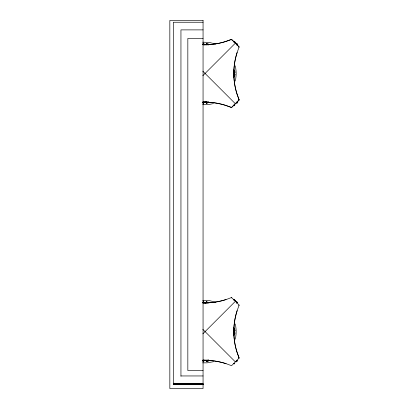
<?xml version="1.0" encoding="UTF-8"?>
<svg xmlns="http://www.w3.org/2000/svg" width="409" height="409" viewBox="0 0 409 409"><rect width="100%" height="100%" fill="white"/><g stroke="black" fill="none" stroke-linecap="round" stroke-linejoin="round"><path stroke-width="0.61" d="M203.621 43.916L203.109 44.019M206.279 44.796L204.428 44.479L204.132 44.801L204.986 44.77L204.991 44.377L204.137 44.888M203.621 302.077L203.304 301.995L203.631 301.985M205.175 302.936L205.052 302.583M205.113 360.523L205.931 360.539M237.113 44.131L237.24 43.87L237.43 44.31M237.113 302.292L237.24 302.036L237.43 302.471M233.728 73.86C234.71 72.47 233.11 72.316 234.106 73.421M237.43 102.582L236.612 103.262M233.723 334.056L233.974 330.661L233.759 331.515M233.769 72.597L233.749 71.718M233.769 330.763L233.749 329.879M203.605 44.826L204.132 44.555M206.56 102.066L205.19 102.362M206.294 44.719L205.436 44.402L204.449 44.719M206.294 302.885L205.436 302.563L204.449 302.88A1.288 0.491 0 0 1 205.691 302.859L205.103 302.762M234.746 74.949L234.071 75.951M234.086 331.684L233.81 332.241M235.247 81.013C236.468 76.059 236.468 70.813 235.247 65.859M235.247 339.179C236.468 334.219 236.468 328.979 235.247 324.02M202.879 302.849L205.589 302.875M207.291 360.099L205.594 360.14M231.428 39.97L231.56 39.361L226.08 41.34A67.715 67.715 0 0 1 202.639 44.637M231.468 297.941L231.56 297.522L239.168 305.129L237.133 310.595A67.766 67.766 0 0 0 237.133 352.624L239.107 358.074L231.56 365.697L226.095 363.662A67.766 67.766 0 0 0 202.639 360.365M233.759 299.93L234.209 299.383L234.654 299.449L234.398 299.577M235.364 42.306L234.986 42.061M235.364 300.467L234.986 300.226M207.987 360.677L208.815 360.114M237.24 43.87L236.612 43.63M233.974 72.5L233.764 71.284M233.974 330.661L233.764 329.444M233.754 334.516L233.795 332.916M237.113 360.927L237.24 361.183L237.43 360.748M233.846 41.626L234.654 41.289L234.326 41.565M236.223 361.893L236.448 361.668M236.898 361.321L236.612 361.423M233.723 75.895L233.718 73.998M203.907 43.599L203.708 43.983M206.325 103.129L206.305 103.446L206.903 103.175M206.325 361.29L206.366 361.607M206.381 361.295L206.31 361.566L206.668 361.495M233.805 74.663C234.597 73.712 233.759 71.641 233.728 74.642M233.754 76.355L233.795 74.75M233.805 332.824L234.122 331.75L233.641 330.661M235.057 332.957L234.587 333.718M233.728 332.808L233.718 332.159M234.168 334.623L233.764 335.17M204.203 102.122A1.288 0.491 0 0 1 203.999 102.02C203.534 102.633 205.569 102.7 205.487 102.086M204.653 302.808L205.067 302.65M203.835 360.181L205.522 360.145M204.29 360.104L203.979 360.145C203.544 360.825 205.548 360.85 205.487 360.252M208.023 360.615L208.339 360.574M234.894 104.98L234.219 105.798M234.577 41.754L234.654 41.289M234.577 299.915L234.572 299.639M203.646 302.139L203.794 301.607M203.708 302.144L203.677 301.632M233.682 41.836L233.922 41.263M233.682 299.996L233.922 299.424M233.81 74.08L234.153 73.533L233.815 73.554M234.556 75.43L234.556 74.714M234.812 75.266L234.971 74.975M234.694 333.386L233.779 334.424M234.971 333.141L234.117 334.133M236.208 43.339L236.463 43.543M236.208 301.499L236.463 301.704M208.079 360.534L208.513 360.324M208.017 360.861L207.951 361.121M234.567 76.355L234.342 76.672M207.941 302.251L208.309 302.348M233.922 105.629L233.682 105.057M233.922 363.79L233.871 363.514M234.705 71.994L233.779 70.629M235.083 72.163L234.546 72.071M234.106 331.581L233.81 330.978M235.083 330.324L234.546 330.237L235.037 330.38M233.871 363.437L234.214 363.386M233.641 74.392L233.871 74.095M233.974 76.238L234.807 75.215M233.641 332.553L234.04 331.622M207.966 102.715L208.641 102.132M234.48 334.639L234.183 335.012M233.575 41.989L234.214 41.667M203.616 302.89L204.556 302.813M234.582 75.507L233.779 76.263M234.582 333.667L233.974 334.398M203.907 102.01L202.695 102.245M203.907 360.171L202.695 360.406M233.876 76.815L233.723 76.974M234.357 76.631L233.994 77.045M233.626 76.084L233.917 75.772M233.626 334.245L233.917 333.933M233.82 334.45L234.301 334M208.887 102.138L208.263 102.72M208.774 360.073L208.447 360.406M208.887 360.303L208.263 360.881M234.193 76.81L233.774 77.255M233.723 335.135L234.101 334.72L233.795 335.043M202.823 75.706L235.364 43.165M207.833 102.327L208.247 101.964M233.6 76.611L233.963 76.197M202.639 102.255A67.715 67.715 0 0 1 226.08 105.553L231.56 107.531L239.168 99.929L237.184 94.448A67.766 67.766 0 0 1 237.133 52.429L239.168 46.969L231.56 39.361M202.823 333.867L235.364 301.326M174.817 383.565L173.702 384.68L173.702 383.402M208.227 359.976L206.852 361.336M233.6 334.777L233.963 334.358M207.833 360.493L208.247 360.13M208.334 102.296L208.662 102.025M208.37 360.273L207.23 360.16M208.334 360.462L208.662 360.186M234.817 300.012L234.654 299.782M207.603 102.48L207.895 102.143M207.47 102.664L207.869 102.342M207.895 360.309L206.698 361.305M207.47 360.83L207.869 360.503M208.483 360.712L208.109 361.009M202.649 44.218L203.856 43.446M202.69 44.228L203.733 43.466M207.066 102.925L207.583 102.434M207.138 102.95L207.511 102.674M202.649 302.379L203.549 301.719M202.557 302.573L202.844 302.328M207.118 360.692L207.404 360.441M207.511 360.835L206.427 361.587M233.728 332.021L233.728 331.229L233.994 331.244M236.54 44.954L236.954 44.734L236.857 44.31M236.54 303.115L236.918 302.788M206.003 101.948L205.108 102.475M206.029 102.005L205.482 102.398M207.297 102.679L206.698 103.145M207.189 102.956L206.611 103.334M202.971 302.103L203.258 301.878M206.346 43.973L206.484 43.472M206.366 301.607L206.514 302.139L206.254 301.76M206.54 302.077L207.92 302.87M206.535 301.985L207.297 302.374M203.794 361.607L203.779 361.295M237.266 102.286L236.693 102.051M237.266 360.447L236.693 360.211M234.076 363.407L234.035 363.949L234.654 363.77L234.326 363.489M208.155 360.989L207.9 361.132M207.051 361.035L206.688 361.254M236.693 44.847L237.266 44.607M236.693 303.008L237.266 302.767M234.551 74.878L235.083 74.729M202.915 44.765L203.979 44.474L204.612 44.811M207.148 102.02C207.496 102.572 205.681 102.608 205.548 102.086M207.148 360.181L207.164 360.498L205.604 360.406M205.461 102.092L203.835 102.015M205.466 360.498L204.679 360.564M206.387 102.076L205.175 102.122M206.126 360.283L205.175 360.283M206.387 44.734L207.987 44.775M233.754 73.543L234.106 73.472M234.766 74.75L235.037 74.673M206.387 302.895L207.787 302.859M206.908 102.071L205.727 102.081M205.63 44.811L207.527 44.801M202.639 302.854A67.766 67.766 0 0 0 226.095 299.557L231.56 297.522M233.718 72.981L234.055 72.342L233.697 71.969M233.718 331.142L234.055 330.508L233.697 330.129M237.307 44.32L236.877 44.448M236.99 302.583L237.419 302.655M213.488 103.543L209.214 104.453L202.67 104.684M213.488 361.709L207.041 362.844L202.67 362.844M238.554 47.101L239.168 46.969L231.545 39.422L226.095 41.391A67.766 67.766 0 0 1 202.639 44.688M238.554 305.262L239.168 305.129M203.355 44.78L204.234 44.76M204.28 102.178L202.634 102.092M204.28 360.339L202.634 360.252M203.585 360.145L202.706 360.14M208.13 102.04L207.491 102.066M205.855 302.859L206.923 302.854M205.006 302.854L205.425 302.834M202.67 42.188L209.214 42.418L215.569 44.003M202.67 300.354L209.214 300.579L215.569 302.164M203.058 22.244L173.314 22.244L173.314 383.586L203.058 383.565M203.058 29.883L180.947 29.883L180.947 376.249M203.058 38.451L187.833 38.451L187.833 370.549L203.058 370.549M233.646 71.524L233.922 71.524M233.764 74.055L234.04 74.055M233.646 329.69L233.922 329.69M233.764 332.215L234.04 332.215M180.947 375.953L203.058 375.953M174.571 383.816L203.058 383.816M174.346 384.041L203.058 384.041M174.147 384.235L203.058 384.235M203.058 384.399L173.983 384.399L173.983 383.126M203.058 384.532L173.856 384.532L173.856 383.253M173.764 384.618L203.058 384.618L173.702 384.68L173.764 383.345M203.247 360.13L203.979 360.145A1.288 0.491 0 0 0 204.203 360.283M235.037 72.219L234.551 72.015M234.613 330.15L233.779 328.795M234.654 41.621L234.894 41.917M205.19 360.523L205.456 360.559M206.305 43.446L206.668 43.559M206.581 43.783L207.317 44.167M206.305 301.607L206.668 301.724M205.006 360.615L204.694 360.498M207.951 43.932L208.017 44.192M238.554 99.791L239.168 99.929M238.554 357.952L239.168 358.09L237.184 352.609A67.715 67.715 0 0 1 237.184 310.61M233.815 73.339L234.153 73.359L233.81 72.817M234.654 105.609L234.326 105.328M203.462 103.145L203.109 102.874M206.427 301.632L206.903 301.878M205.466 302.721L205.19 302.87M203.109 361.035L203.472 361.254M203.733 361.587L202.971 361.116M236.959 102.695L237.24 103.022M236.908 103.022L236.622 102.828M206.611 43.559L206.903 43.717M202.649 102.674L203.549 103.334M203.258 361.341L203.846 361.459M234.337 328.672L234.592 328.739M235.333 42.408L236.116 43.196M235.333 300.569L236.029 301.228M208.155 44.065L207.895 44.003M203.794 43.446L203.815 43.973M206.852 43.717L208.247 44.929M206.029 44.888C205.277 43.921 203.968 44.867 205.492 44.801M204.137 102.005L204.428 102.235M203.309 103.175L202.69 102.664M206.852 301.883L207.189 302.103M204.137 360.171L204.428 360.401M208.109 44.049L208.887 44.755M208.109 302.21L208.483 302.507M207.138 43.942L207.603 44.412M207.138 302.108L207.511 302.379M202.649 360.835L203.022 361.111M208.339 44.484L208.641 44.765M208.339 302.645L208.641 302.926M207.47 44.228L207.92 44.709M207.895 44.75L206.591 43.732L206.606 44.008M207.47 302.389L207.869 302.716M207.583 302.619L207.895 302.911M233.774 327.803L234.193 328.248M208.442 302.496L208.887 302.916M207.833 44.566L208.212 44.944M202.823 71.192L235.364 103.733M202.823 329.352L235.364 361.893M233.974 70.655L233.6 70.282L234.301 71.059M233.6 328.442L233.963 328.856M233.764 69.888L234.045 70.19M233.994 328.013L234.48 328.58M233.974 328.821L234.971 330.078M233.82 328.77L234.807 329.838M234.183 70.046L234.48 70.42M234.311 71.013L234.582 71.386M234.117 70.921L234.807 71.677M236.612 301.791L236.908 302.036M234.587 71.34L234.971 71.918M233.641 72.5L234.035 73.042M206.381 43.763L206.31 43.492M205.103 44.596L205.686 44.489M207 102.015L207 102.291M207 360.176L207 360.452M205.686 302.65L205.686 302.926M204.474 102.132L204.474 102.408M204.474 360.293L204.474 360.569M203.161 44.601L203.161 44.878M233.754 72.505A1.288 0.491 -90 0 1 233.754 74.326M206.228 102.02A1.288 0.491 0 0 1 205.113 102.265M205.645 102.045A2.055 0.782 0 0 1 205.113 102.076M204.137 44.775A1.288 0.491 0 0 1 205.957 44.775M202.639 102.204A67.766 67.766 0 0 1 226.095 105.502L231.545 107.47L239.107 99.914L237.133 94.464A67.715 67.715 0 0 1 237.184 52.449M233.754 330.666A1.288 0.491 -90 0 1 233.754 332.486M202.639 360.421A67.715 67.715 0 0 1 226.08 363.713M226.08 299.506A67.715 67.715 0 0 1 202.639 302.798M203.058 20.45L169.832 20.45L169.832 388.55L203.058 388.55L203.058 20.45"/></g></svg>
